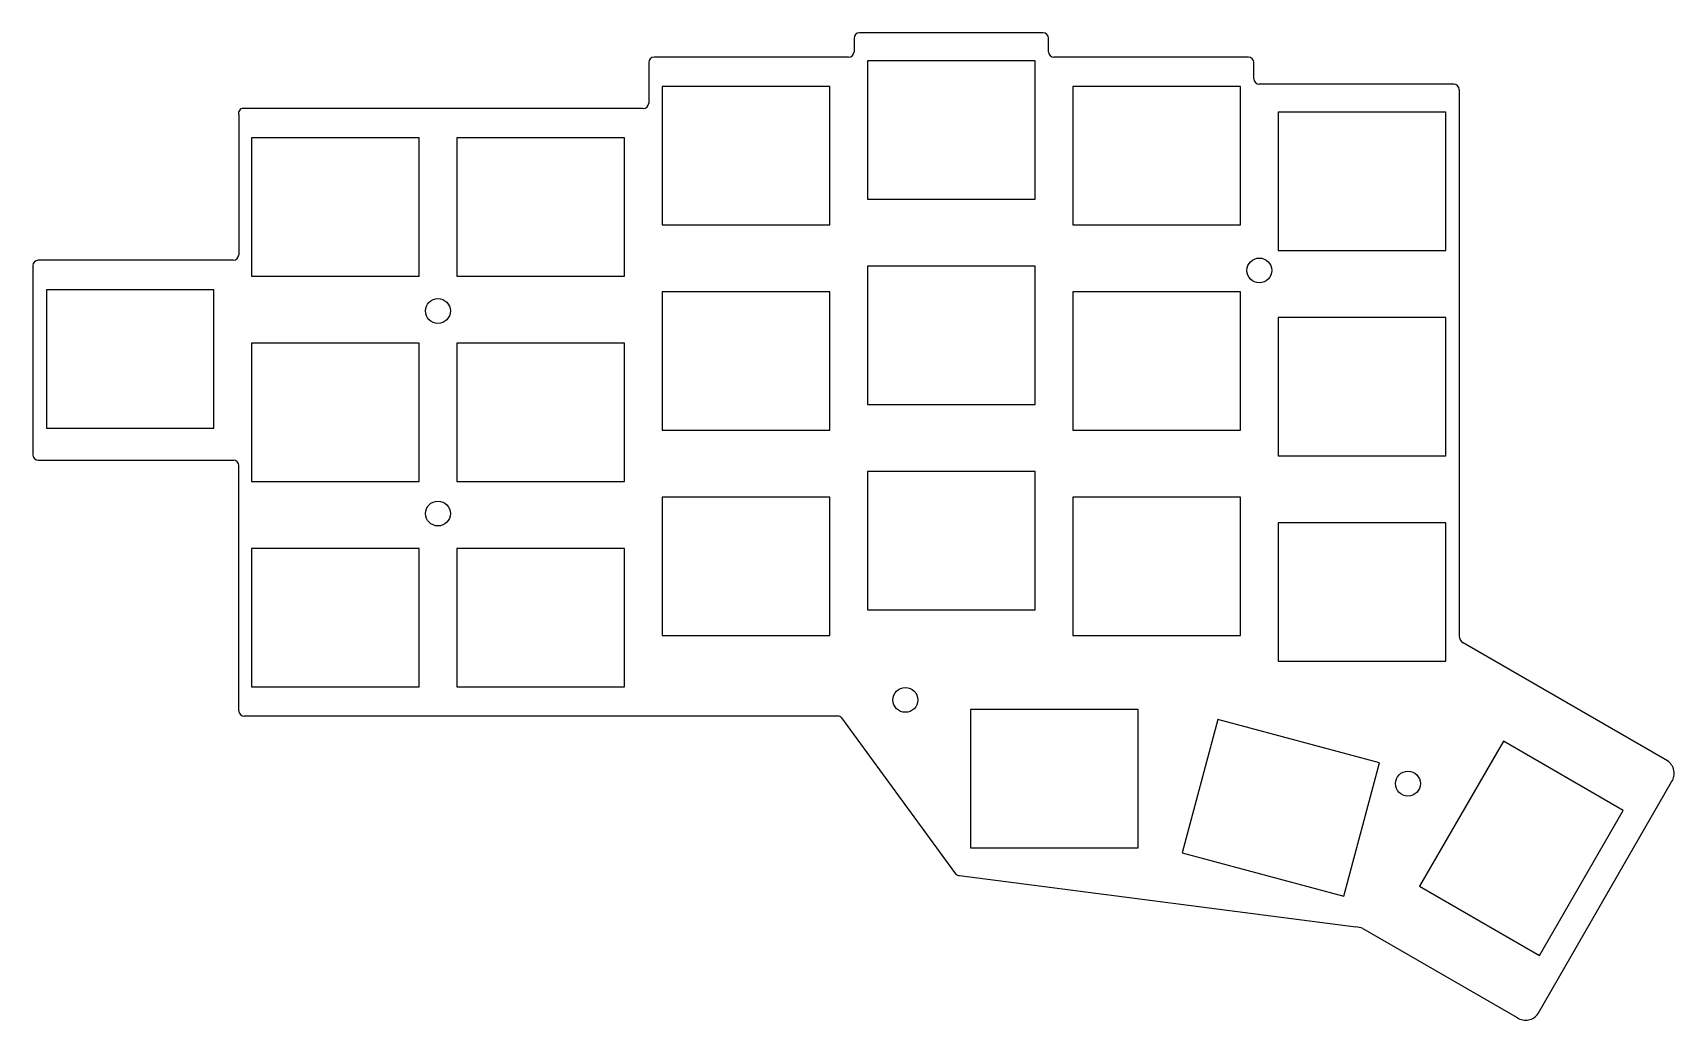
# Model space of a CAD drawing. Extents: x -129 to 22, y -93 to -2.
import ezdxf

# ---------------------------------------------------------------- set-up
doc = ezdxf.new("R2010")
doc.units = 0
doc.layers.add('BLACK', color=7, linetype='CONTINUOUS')

msp = doc.modelspace()

# ---------------------------------------------------------------- linework, layer by layer
at = {"layer": 'BLACK', "linetype": 'CONTINUOUS'}
for p, q in [((-53.46, -2.15), (-53.46, -3.4)), ((-35.96, -1.65), (-52.96, -1.65)), ((-35.46, -3.4), (-35.46, -2.15)), ((-72.46, -4.4), (-72.46, -8.15)), ((-53.96, -3.9), (-71.96, -3.9)), ((-52.2, -4.25), (-52.2, -17.05)), ((-36.7, -4.25), (-52.2, -4.25)), ((-36.7, -17.05), (-36.7, -4.25)), ((-16.96, -3.9), (-34.96, -3.9)), ((-16.46, -5.9), (-16.46, -4.4)), ((-71.2, -6.625), (-71.2, -19.425)), ((-55.7, -6.625), (-71.2, -6.625)), ((-55.7, -19.425), (-55.7, -6.625)), ((-33.2, -6.625), (-33.2, -19.425)), ((-17.7, -6.625), (-33.2, -6.625)), ((-17.7, -19.425), (-17.7, -6.625)), ((2.04, -6.4), (-15.96, -6.4)), ((2.54, -6.9), (2.53728, -57.4602)), ((-72.96, -8.65), (-109.96, -8.65)), ((-14.2, -9), (-14.2, -21.8)), ((1.3, -9), (-14.2, -9)), ((1.3, -21.8), (1.3, -9)), ((-110.394, -9.24312), (-110.394, -22.2)), ((-109.2, -11.375), (-109.2, -24.175)), ((-93.7, -11.375), (-109.2, -11.375)), ((-93.7, -24.175), (-93.7, -11.375)), ((-90.2, -11.375), (-90.2, -24.175)), ((-74.7, -11.375), (-90.2, -11.375)), ((-74.7, -24.175), (-74.7, -11.375)), ((-52.2, -17.05), (-36.7, -17.05)), ((-71.2, -19.425), (-55.7, -19.425)), ((-33.2, -19.425), (-17.7, -19.425)), ((-110.894, -22.7), (-128.94, -22.7042)), ((-14.2, -21.8), (1.3, -21.8)), ((-129.44, -23.2042), (-129.445, -40.7042)), ((-109.2, -24.175), (-93.7, -24.175)), ((-90.2, -24.175), (-74.7, -24.175)), ((-52.2, -23.25), (-52.2, -36.05)), ((-36.7, -23.25), (-52.2, -23.25)), ((-36.7, -36.05), (-36.7, -23.25)), ((-128.194, -25.433), (-128.194, -38.233)), ((-112.694, -25.433), (-128.194, -25.433)), ((-112.694, -38.233), (-112.694, -25.433)), ((-71.2, -25.625), (-71.2, -38.425)), ((-55.7, -25.625), (-71.2, -25.625)), ((-55.7, -38.425), (-55.7, -25.625)), ((-33.2, -25.625), (-33.2, -38.425)), ((-17.7, -25.625), (-33.2, -25.625)), ((-17.7, -38.425), (-17.7, -25.625)), ((-14.2, -28), (-14.2, -40.8)), ((1.3, -28), (-14.2, -28)), ((1.3, -40.8), (1.3, -28)), ((-109.2, -30.375), (-109.2, -43.175)), ((-93.7, -30.375), (-109.2, -30.375)), ((-93.7, -43.175), (-93.7, -30.375)), ((-90.2, -30.375), (-90.2, -43.175)), ((-74.7, -30.375), (-90.2, -30.375)), ((-74.7, -43.175), (-74.7, -30.375)), ((-52.2, -36.05), (-36.7, -36.05)), ((-128.194, -38.233), (-112.694, -38.233)), ((-71.2, -38.425), (-55.7, -38.425)), ((-33.2, -38.425), (-17.7, -38.425)), ((-14.2, -40.8), (1.3, -40.8)), ((-128.945, -41.2042), (-110.89, -41.2042)), ((-110.391, -64.4), (-110.39, -41.7042)), ((-52.2, -42.25), (-52.2, -55.05)), ((-36.7, -42.25), (-52.2, -42.25)), ((-36.7, -55.05), (-36.7, -42.25)), ((-109.2, -43.175), (-93.7, -43.175)), ((-90.2, -43.175), (-74.7, -43.175)), ((-71.2, -44.625), (-71.2, -57.425)), ((-55.7, -44.625), (-71.2, -44.625)), ((-55.7, -57.425), (-55.7, -44.625)), ((-33.2, -44.625), (-33.2, -57.425)), ((-17.7, -44.625), (-33.2, -44.625)), ((-17.7, -57.425), (-17.7, -44.625)), ((-14.2, -47), (-14.2, -59.8)), ((1.3, -47), (-14.2, -47)), ((1.3, -59.8), (1.3, -47)), ((-109.2, -49.375), (-109.2, -62.175)), ((-93.7, -49.375), (-109.2, -49.375)), ((-93.7, -62.175), (-93.7, -49.375)), ((-90.2, -49.375), (-90.2, -62.175)), ((-74.7, -49.375), (-90.2, -49.375)), ((-74.7, -62.175), (-74.7, -49.375)), ((-52.2, -55.05), (-36.7, -55.05)), ((-71.2, -57.425), (-55.7, -57.425)), ((-33.2, -57.425), (-17.7, -57.425)), ((21.8105, -69.047), (2.89, -58.125)), ((-14.2, -59.8), (1.3, -59.8)), ((-109.2, -62.175), (-93.7, -62.175)), ((-90.2, -62.175), (-74.7, -62.175)), ((-54.96, -64.9), (-109.891, -64.9)), ((-54.6064, -65.0464), (-44.0636, -79.5036)), ((-42.68, -64.285), (-42.68, -77.085)), ((-27.18, -64.285), (-42.68, -64.285)), ((-27.18, -77.085), (-27.18, -64.285)), ((-19.7975, -65.2062), (-23.1104, -77.5701)), ((-4.82563, -69.2179), (-19.7975, -65.2062)), ((6.62244, -67.2233), (-1.12756, -80.6467)), ((17.7076, -73.6233), (6.62244, -67.2233)), ((-8.13852, -81.5818), (-4.82563, -69.2179)), ((9.83726, -92.4315), (22.19, -70.975)), ((9.95756, -87.0467), (17.7076, -73.6233)), ((-42.68, -77.085), (-27.18, -77.085)), ((-23.1104, -77.5701), (-8.13852, -81.5818)), ((-43.71, -79.65), (-7.03944, -84.4203)), ((-1.12756, -80.6467), (9.95756, -87.0467)), ((-6.385, -84.55), (7.90925, -92.811))]:
    msp.add_line(p, q, dxfattribs=at)
at = {"layer": 'BLACK'}
for centre in [(-15.96, -23.65), (-91.96, -27.4), (-91.96, -46.15), (-48.71, -63.4), (-2.21, -71.15)]:
    msp.add_circle(centre, 1.15, dxfattribs=at)
for centre, radius, start, end in [((-52.96, -2.15), 0.5, 90, 180), ((-35.96, -2.15), 0.5, 0, 90), ((-71.96, -4.4), 0.5, 90, 180), ((-53.96, -3.4), 0.5, -90, 0), ((-34.96, -3.4), 0.5, -180, -90), ((-16.96, -4.4), 0.5, 0, 90), ((-15.96, -5.9), 0.5, -180, -90), ((2.04, -6.9), 0.5, 0, 90), ((-109.96, -9.10514), 0.45514, -270, -162.352), ((-72.96, -8.15), 0.5, -90, 0), ((-128.94, -23.2042), 0.5, 90, 180), ((-110.894, -22.2), 0.5, -90, 0), ((-128.945, -40.7042), 0.5, -180, -90), ((-110.89, -41.7042), 0.5, 0, 90), ((3.38728, -57.4352), 0.85037, -178.315, -125.788), ((-109.891, -64.4), 0.5, -180, -90), ((-54.96, -65.4), 0.5, 45, 90), ((21.04, -70.2), 1.38677, -33.9765, 56.2469), ((-43.71, -79.15), 0.5, -135, -90), ((-7.3726, -87.8184), 3.41439, 73.1872, 84.4006), ((8.68425, -91.661), 1.38677, -123.977, -33.7531)]:
    msp.add_arc(centre, radius, start, end, dxfattribs=at)

doc.saveas('drawing.dxf')
